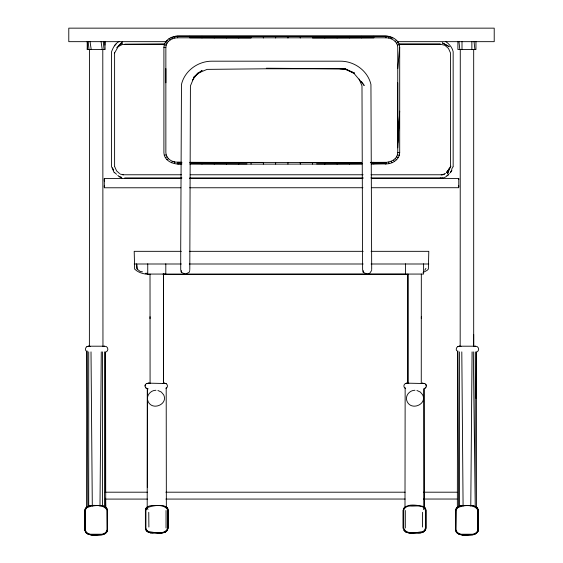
<?xml version="1.0" encoding="UTF-8"?>
<svg xmlns="http://www.w3.org/2000/svg" width="563" height="563" viewBox="0 0 563 563"><rect width="100%" height="100%" fill="white"/><g stroke="black" fill="none" stroke-linecap="round" stroke-linejoin="round"><path stroke-width="0.84" d="M88.595 534.343L86.273 532.971L84.774 529.839L84.957 509.416C88.454 503.216 96.576 506.074 102.248 505.68C104.669 506.179 107.434 507.805 107.505 510.564L107.505 529.839C107.329 533.168 103.655 534.885 100.686 534.85C95.759 534.393 86.111 536.975 84.774 529.839L84.774 510.564C85.041 507.164 88.616 505.68 91.593 505.553C96.625 506.278 104.549 503.505 107.322 509.416M86.561 507.826L86.716 351.002M89.383 346.611L89.489 49.516M180.822 187.768L104.303 187.782L104.303 185.713M181.701 178.541L104.303 178.541L104.303 187.19M114.606 165.979L114.606 52.465M145.409 528.277L145.409 510.205C146.816 503.385 156.676 505.989 161.321 505.511C164.143 505.574 167.922 506.918 168.14 510.205L168.14 528.277C166.549 535.202 157.007 532.429 152.228 532.971C149.378 532.985 145.655 531.535 145.409 528.277L145.409 510.205L146.106 508.143L147.344 507.073M147.196 507.643L147.351 388.59L147.351 487.509M148.759 512.302L148.885 527.052M150.018 318.616L150.018 316.716M165.853 82.803L165.86 47.412C165.944 41.423 172.172 37.637 177.683 37.798L385.915 37.798C391.426 37.665 397.654 41.43 397.745 47.426L397.745 142.967L399.695 111.171L399.695 47.327C399.547 40.43 392.383 36.06 386.028 36.208L177.57 36.208C171.215 36.06 164.051 40.43 163.903 47.327L163.903 152.693C164.234 161.511 174.403 165.001 181.926 163.939M166.043 528.01L166.043 510.472M166.198 387.71L166.352 507.643M168.14 528.277L168.14 510.205M263.35 164.136L263.35 162.538A456.959 8.142 0 0 1 214.236 162.44A463.778 8.262 0 0 1 189.766 162.362L349.363 162.454A463.778 8.262 0 0 0 361.608 162.404L361.608 164.016L263.35 164.136L201.99 164.016L201.99 162.418M214.236 164.051L214.236 162.454M226.495 164.079L226.495 162.482M238.775 164.1L238.775 162.51M251.056 164.122L251.056 162.524M275.652 164.136L275.652 162.545M287.946 38.024L287.946 36.426M300.248 38.017L300.248 36.419M312.542 36.405L312.542 38.002A456.952 8.142 0 0 0 337.103 37.953A463.891 8.262 0 0 0 373.832 37.841L373.832 36.257M324.83 37.988L324.83 36.391M337.103 37.96L337.103 36.363M349.363 37.932L349.363 36.335M361.608 37.897L361.608 36.299M397.745 147.83L399.695 111.171L399.695 152.693C399.54 159.596 392.404 164.009 386.028 163.924L385.915 162.327L370.334 162.39A463.778 8.262 0 0 0 373.832 162.362C381.791 162.96 396.845 164.002 397.745 152.594L397.745 82.796M403.903 530.339L405.761 531.936L408.464 532.844L419.118 532.971L422.116 532.492L424.439 531.212L425.938 528.277L425.938 510.205L425.241 508.143L423.383 506.538L425.241 508.143L425.938 510.205L425.938 528.277C425.698 531.535 421.976 532.985 419.118 532.971C414.34 532.429 404.797 535.202 403.207 528.277L403.207 510.205C405.634 502.822 416.81 505.215 422.707 506.313M404.994 507.643L405.149 387.71M405.311 528.01L405.311 510.472M421.328 318.616L421.328 316.716M422.588 512.302L422.461 527.052M457.353 507.826L457.508 351.002M371.686 178.541L458.761 178.541L458.761 187.711L371.686 187.732M460.175 346.611L460.281 49.516M473.687 334.443L473.687 346.639L473.687 49.516M85.28 529.501L85.435 509.768L86.695 507.833C92.1 505.145 103.092 503.709 106.843 509.768L107.005 529.501L106.358 531.662L104.57 533.316L101.973 534.231L90.305 534.231L87.708 533.316L85.921 531.662L85.28 529.501L85.28 510.894M476.016 398.315L476.347 351.882L476.509 507.826M99.989 506.074L101.27 351.882M470.781 506.074L472.068 351.882M421.265 383.438L421.328 274.068M189.794 270.43L189.161 272.323L185.199 274.181L181.293 272.246L181.314 270.726M87.525 41.662L87.11 49.516L105.168 49.516L104.753 41.662M104.985 45.153L105.168 41.662M385.915 37.805L386.028 36.208M371.08 251.33L428.802 251.33L428.352 269.093L427.057 270.416L423.031 272.513M397.745 68.616L399.695 47.327M478.114 530.986L478.297 510.564C478.149 507.2 474.412 505.602 471.477 505.553C466.298 506.067 458.824 503.526 455.749 509.416L455.566 529.839C456.952 536.954 466.502 534.421 471.477 534.85C474.13 534.829 477.135 533.64 478.114 530.986L475.742 533.745L473.04 534.716L462.385 534.85M148.203 388.857L146.528 388.477L145.479 387.435L145.036 386.007L145.303 384.585L146.528 383.537L148.653 383.157L166.015 383.537L167.063 384.585L167.5 386.007L167.063 387.435L166.015 388.477M388.716 38.059L389.167 36.496M174.431 163.615L174.882 162.053L181.997 162.348L177.683 162.32L177.57 163.924L181.216 163.699M423.432 509.571L424.016 507.65L423.995 388.59L424.15 507.643M145.036 386.007L145.479 384.585M425.874 387.435L424.671 388.477L425.874 387.435L426.311 386.007L426.043 384.585L424.819 383.537L407.007 383.157L405.339 383.537L404.283 384.585L403.847 386.007L404.283 387.435L405.339 388.477M478.121 509.416L476.798 507.425L473.04 505.68L462.385 505.553L459.387 506.06L456.262 508.361L455.566 510.564L455.566 529.839L456.262 532.042L459.387 534.343M450.893 166.169L447.353 173.812L448.655 171.187M450.47 172.785L451.927 169.857L450.309 172.637M146.106 508.143L145.592 509.128L146.908 507.27M114.556 52.999L118.209 46.673L122.354 44.456L165.107 44.139M448.078 170.582L450.104 167.07M449.225 173.376L448.401 174.797L446.938 175.586M451.681 169.111L452.912 166.979M118.997 41.507C115.148 43.611 113.008 47.707 111.58 51.69L111.58 166.754L114.268 172.785M391.179 38.77L392.045 37.32M171.56 162.763L172.419 161.321L174.882 162.038C170.308 161.201 165.909 157.513 165.86 152.594L165.853 68.616M424.741 270.219L425.924 268.361M449.323 168.464L446.508 172.665L448.049 170.652M193.376 77.975L194.319 76.589L190.421 85.928L189.794 269.684M371.693 270.388L369.427 273.674L367.153 274.181L363.219 272.281L362.614 269.635L361.988 85.928L359.103 79.059M403.389 509.128L404.706 507.27M424.439 531.212L425.755 529.347M192.511 80.037L197.887 73.084L194.305 76.758L202.11 70.466L197.873 73.246L207.1 69.376L266.341 68.777L345.527 68.827L266.313 68.222M91.593 534.85L102.248 534.716L104.95 533.745L107.322 530.986M446.41 172.693L448.007 170.913M147.33 507.65L145.916 510.521L145.916 527.96L146.556 529.98L148.343 531.528C154.142 532.366 165.205 535.413 167.64 527.96L167.478 509.466C163.059 503.456 153.291 505.483 147.33 507.65L147.914 509.571M114.43 45.807L116.02 44.062M106.238 351.875L107.442 350.763L107.878 349.243L107.442 347.723L106.386 346.611L104.598 346.203L88.574 346.203L86.906 346.611L85.85 347.723L85.414 349.243L85.85 350.763M477.03 351.875L478.233 350.763L478.67 349.243L478.233 347.723L477.185 346.611L475.39 346.203L459.373 346.203L457.698 346.611L456.649 347.723L456.206 349.243L456.649 350.763M116.689 47.792L122.277 42.021L118.357 45.955M85.47 508.361L86.709 507.221M104.95 533.745L106.808 532.042L107.505 529.839L107.505 510.564L106.006 507.425M456.262 508.361L457.501 507.221M475.742 533.745L477.607 532.042L478.297 529.839L478.297 510.564L476.798 507.425M145.592 529.347C146.781 531.894 149.61 532.83 152.228 532.971C157.197 532.239 163.629 534.674 167.45 530.339M405.761 506.538L403.903 508.143L403.207 510.205L403.207 528.277M448.19 174.959L445.741 176.937L442.821 178.077M395.163 41.366L396.697 40.353M166.901 159.688L168.436 158.689M442.708 174.91L445.474 173.432M473.75 346.611L475.39 346.203M170.793 38.066L175.529 36.257L178.626 35.976L384.972 35.976L388.069 36.257L392.805 38.066M396.542 43.133L398.308 42.422M165.29 157.605L167.056 156.908M120.271 44.357L122.579 43.45M420.681 532.844L423.383 531.936M421.476 383.537L422.693 383.157M441.216 174.917L444.496 174.051M104.598 346.203L102.959 346.611L102.79 49.516M161.321 532.971L165.585 531.936M86.906 346.611L88.694 346.203M457.698 346.611L459.485 346.203M162.58 383.537L164.34 383.157M155.937 390.258C150.215 390.194 145.423 396.465 148.252 401.806C152.721 411.046 168.407 404.128 163.622 394.754L161.285 392.024L157.893 390.476M414.945 390.258C409.224 390.194 404.431 396.465 407.26 401.806C411.729 411.046 427.423 404.128 422.63 394.754L420.294 392.024L416.909 390.476M397.422 45.139L399.336 44.766M405.487 383.537L407.464 383.157L405.339 383.537M164.262 155.254L166.176 154.895M103.683 534.343C97.786 534.695 90.045 536.835 85.47 532.042M474.475 534.343C468.578 534.695 460.837 536.835 456.262 532.042M146.528 383.537L149.181 383.157M440.301 177.915L442.546 177.634M371.165 163.742L386.521 163.53M440.343 177.915L370.869 177.915M145.282 273.329L147.52 273.266M408.464 505.63L419.118 505.511M300.248 164.136L300.248 162.538A456.959 8.142 0 0 0 349.363 162.44L361.608 162.418M362.523 163.77L316.568 163.875M371.214 163.981L386.028 163.924L384.972 163.685M166.395 41.662L68.785 41.662L68.785 28.15L494.215 28.15L494.215 41.662L397.485 41.662M399.083 44.139L439.773 44.139M124.866 44.146L164.41 44.146M398.991 44.146L440.301 44.146M122.628 174.769L181.434 174.769M190.21 174.769L363.121 174.769M371.017 174.769L442.11 174.769M124.69 177.915L181.891 177.915M189.801 177.915L363.248 177.915M189.618 178.541L362.889 178.541M189.618 187.768L362.889 187.732M181.377 251.33L134.198 251.33L134.648 269.093C138.625 273.006 144.649 274.371 150.082 274.427M189.288 251.33L363.177 251.33M134.198 263.998L181.377 263.998M189.288 263.998L363.177 263.998M371.08 263.998L428.802 263.998M163.003 274.068L405.965 273.885M163.27 274.427L408.52 274.427M146.528 388.477L145.479 387.435M105.182 492.196L147.4 492.196M165.874 492.196L405.107 492.196M423.58 492.196L457.001 492.196M105.182 499.092L147.4 499.085M165.874 499.078L405.107 499.043M423.58 499.043L457.001 499.036M102.248 534.716L90.031 534.716L86.273 532.971L84.774 529.839M473.04 534.716L460.823 534.716L457.065 532.971L455.946 530.62M247.03 163.875L190.702 163.734M189.766 163.974L201.99 164.016M152.228 505.511L162.883 505.63M397.745 152.608L399.695 152.693M163.903 47.327L165.86 47.426M177.078 163.53L178.626 163.685M339.848 68.777L345.302 69.376L354.493 73.07L345.393 68.932L354.106 73.535L364.212 85.499L361.411 81.473M422.166 383.157L424.819 383.537M166.015 383.537L163.882 383.157L165.86 383.537M142.509 271.852L140.117 271.415L137.076 268.994L136.654 264.124M397.422 154.895L399.336 155.254M164.262 44.766L166.176 45.139M407.007 383.157L408.766 383.537M459.373 346.203L461.041 346.611M88.574 346.203L90.249 346.611M405.761 531.936L410.026 532.971M440.09 44.139L444.911 45.314L448.486 48.453L450.513 52.999L450.513 166.367M120.151 174.044L123.367 174.833M148.653 383.157L149.878 383.537M147.963 531.936L150.666 532.844M396.542 156.908L398.308 157.605M119.511 176.472L121.509 177.275M165.29 42.422L167.056 43.133M119.089 176.733L121.925 178.077M395.163 158.689L396.697 159.688M166.901 40.353L168.436 41.366M445.741 41.507C449.168 44.034 452.265 47.412 453.159 51.69L453.159 166.754M165.585 506.538L167.45 508.143L167.908 509.515M114.655 172.602L116.548 174.263M117.808 175.367L119.067 176.472M119.56 173.524L116.583 170.913L114.556 166.367M393.347 160.181L394.579 161.433M169.02 38.629L170.251 39.889M424.439 507.27L425.755 509.128M167.964 509.128L166.641 507.27L167.767 509.473M391.179 161.321L392.045 162.763M171.56 37.32L172.419 38.77M145.789 529.009L146.908 531.212M112.509 167.781L113.585 170.195M425.874 384.585L426.311 386.007M388.716 162.053L389.167 163.615M174.431 36.496L174.882 38.059M181.293 272.246L180.716 269.593L180.716 248.586L181.469 84.457C184.664 70.727 198.092 61.107 211.984 61.184L340.418 61.184C354.317 61.107 367.745 70.727 370.94 84.457L371.693 269.635M101.073 41.662L102.227 49.516M90.052 41.662L91.206 49.516M474.046 41.662L474.898 49.516M458.972 41.662L459.823 49.516M103.254 41.662L104.106 49.516M88.173 41.662L89.031 49.516M136.654 263.998L137.076 268.994M177.57 36.208L177.683 37.805M87.11 41.662L87.525 49.516M473.314 351.882L475.235 506.953L475.249 351.882M150.082 383.438L150.018 274.068M461.801 351.882L463.089 506.074M91.009 351.882L92.297 506.074M457.944 351.002L458.613 506.953M87.152 351.002L87.821 506.953M475.96 41.662L475.96 49.516L457.902 49.516L457.902 41.662M471.864 41.662L471.864 49.516M462.005 41.662L462.005 49.516M459.507 351.882L459.507 506.074M458.761 178.541L458.761 179.477M458.761 185.713L458.761 186.775M423.601 263.808L423.601 274.068L405.543 274.068L405.543 263.808M373.832 162.376L373.832 163.974M363.219 270.761L363.219 272.281M349.363 162.454L349.363 164.051M337.103 162.482L337.103 164.079M324.83 162.51L324.83 164.1M312.542 162.524L312.542 164.122M287.946 162.545L287.946 164.136M275.652 36.426L275.652 38.024M263.35 36.419L263.35 38.017M251.056 36.405L251.056 38.002A456.952 8.142 0 0 1 226.495 37.953A463.891 8.262 0 0 1 189.766 37.841L189.766 36.257M238.775 36.391L238.775 37.988M226.495 36.363L226.495 37.96M214.236 36.335L214.236 37.932M201.99 36.299L201.99 37.897M165.803 263.808L165.803 274.068L147.745 274.068L147.745 263.808M105.562 492.055L105.562 351.882L105.717 507.826L105.562 498.192M104.451 351.882L104.451 506.953M104.303 178.541L104.303 181.159M102.494 351.882L102.494 506.074M88.715 351.882L88.715 506.074M163.425 274.068L163.425 383.34L163.425 274.068M403.706 510.521L403.706 527.96C406.141 535.413 417.204 532.366 423.003 531.528L424.791 529.98L425.438 527.96L425.438 510.521C424.073 503.948 414.882 506.594 410.237 505.982C407.528 505.891 405.283 507.164 403.868 509.466L403.706 510.521M407.922 274.068L407.922 383.34L407.922 274.068M456.227 509.768L456.072 529.501L456.713 531.662L458.5 533.316L461.104 534.231L472.765 534.231L475.362 533.316L477.15 531.662L477.797 529.501L477.635 509.768C473.884 503.709 462.892 505.145 457.487 507.833L456.227 509.768M446.867 45.293L442.293 42.844L449.26 46.729L446.867 45.293"/></g></svg>
